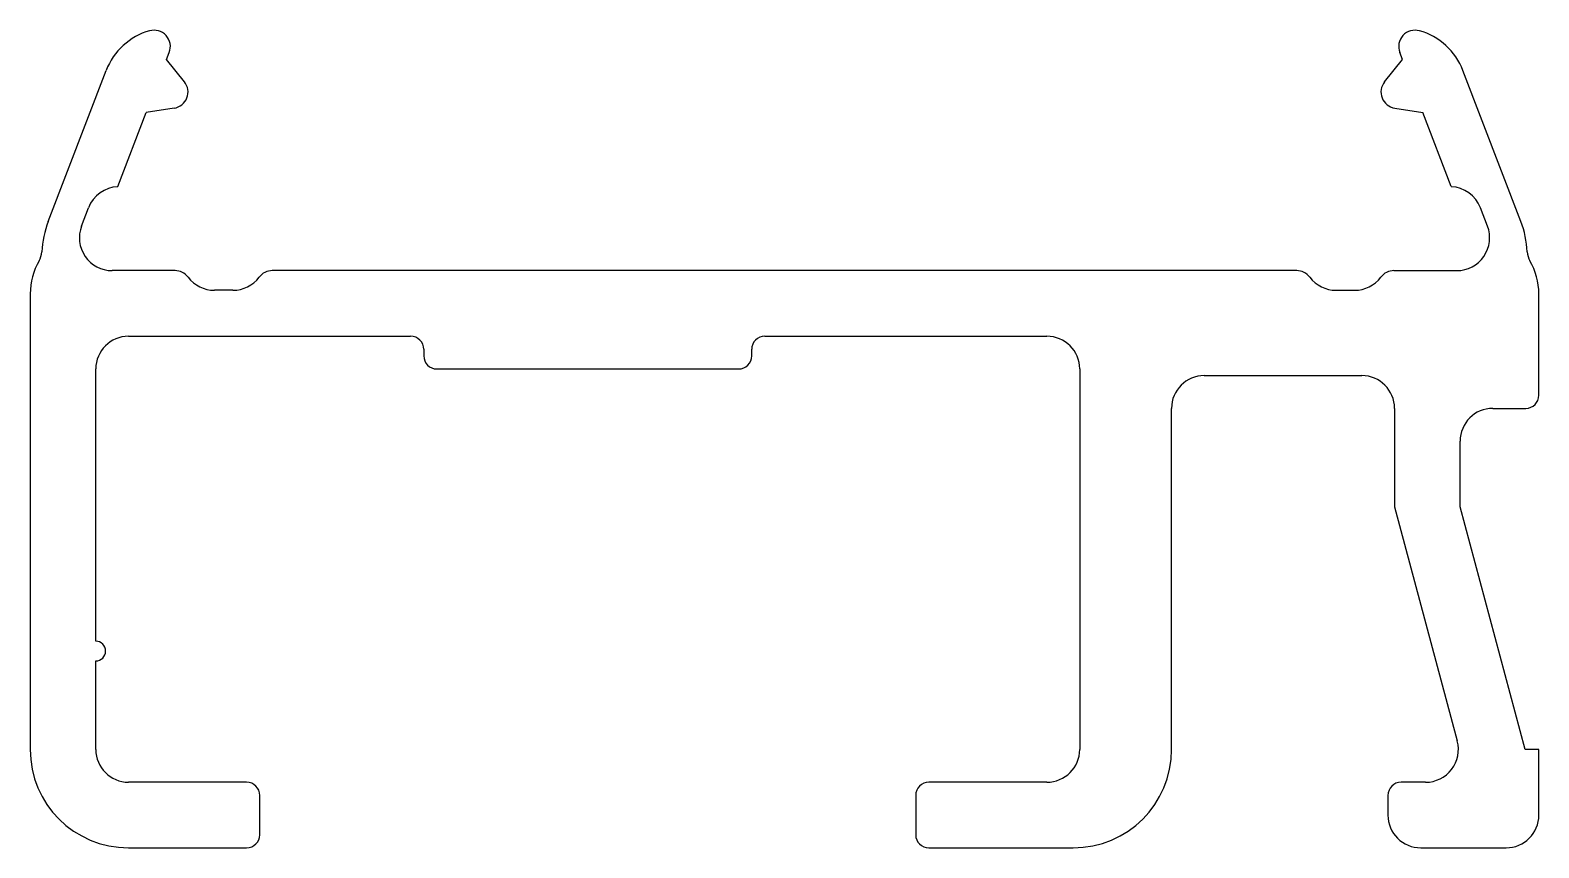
# Model space of a CAD drawing. Extents: x 520.9 to 543.9, y 703 to 715.4.
import ezdxf

# ---------------------------------------------------------------- set-up
doc = ezdxf.new("R2010")
doc.units = 0
doc.layers.get('0').update_dxf_attribs({"linetype": 'CONTINUOUS'})

msp = doc.modelspace()

# ---------------------------------------------------------------- linework, layer by layer
for p, q in [((522.994, 714.971), (523.036, 715.08)), ((541.837, 714.971), (541.795, 715.08)), ((523.267, 714.634), (522.994, 714.971)), ((541.565, 714.634), (541.837, 714.971)), ((521.19, 712.503), (522.074, 714.806)), ((543.641, 712.503), (542.757, 714.806)), ((522.251, 713.034), (522.684, 714.162)), ((523.112, 714.23), (522.684, 714.162)), ((541.72, 714.23), (542.148, 714.162)), ((542.581, 713.034), (542.148, 714.162)), ((521.699, 712.433), (521.806, 712.713)), ((543.132, 712.433), (543.025, 712.713)), ((523.124, 711.754), (522.166, 711.754)), ((540.224, 711.754), (524.607, 711.754)), ((541.707, 711.754), (542.666, 711.754)), ((520.916, 711.399), (520.916, 704.454)), ((524.007, 711.454), (523.724, 711.454)), ((540.824, 711.454), (541.107, 711.454)), ((543.916, 709.854), (543.916, 711.399)), ((522.416, 710.754), (526.716, 710.754)), ((532.116, 710.754), (536.416, 710.754)), ((526.916, 710.554), (526.916, 710.454)), ((531.916, 710.454), (531.916, 710.554)), ((521.916, 706.104), (521.916, 710.254)), ((527.116, 710.254), (531.716, 710.254)), ((536.916, 710.254), (536.916, 704.454)), ((538.816, 710.154), (541.216, 710.154)), ((538.316, 704.454), (538.316, 709.654)), ((541.716, 709.654), (541.716, 708.154)), ((543.216, 709.654), (543.716, 709.654)), ((542.716, 708.154), (542.716, 709.154)), ((541.716, 708.154), (542.672, 704.584)), ((543.707, 704.454), (542.716, 708.154)), ((521.916, 704.454), (521.916, 705.804)), ((543.916, 704.454), (543.707, 704.454)), ((543.916, 703.454), (543.916, 704.454)), ((524.216, 703.954), (522.416, 703.954)), ((536.416, 703.954), (534.616, 703.954)), ((542.189, 703.954), (541.816, 703.954)), ((524.416, 703.154), (524.416, 703.754)), ((534.416, 703.754), (534.416, 703.154)), ((541.616, 703.754), (541.616, 703.454)), ((522.416, 702.954), (524.216, 702.954)), ((534.616, 702.954), (536.816, 702.954)), ((542.116, 702.954), (543.416, 702.954))]:
    msp.add_line(p, q)
for centre, radius, start, end in [((523.008, 714.448), 1, 105.8699, 159), ((522.803, 715.169), 0.25, 339, 105.8699), ((542.029, 715.169), 0.25, 74.1301, 201), ((541.824, 714.448), 1, 21, 74.1301), ((523.072, 714.477), 0.25, 279, 39), ((541.759, 714.477), 0.25, 141, 261), ((522.273, 712.534), 0.5, 92.5782, 159), ((542.558, 712.534), 0.5, 21, 87.4218), ((522.591, 711.966), 1.5, 159, 177.1918), ((522.166, 712.254), 0.5, 159, 270), ((542.666, 712.254), 0.5, 270, 21), ((542.241, 711.966), 1.5, 2.8082, 21), ((521.916, 711.399), 1, 149.7417, 180), ((520.793, 712.054), 0.3, 329.7417, 357.1918), ((544.039, 712.054), 0.3, 182.8082, 210.2583), ((542.916, 711.399), 1, 0, 30.2583), ((523.124, 711.504), 0.25, 36.8699, 90), ((523.724, 711.954), 0.5, 216.8699, 270), ((524.007, 711.954), 0.5, 270, 323.1301), ((524.607, 711.504), 0.25, 90, 143.1301), ((540.224, 711.504), 0.25, 36.8699, 90), ((540.824, 711.954), 0.5, 216.8699, 270), ((541.107, 711.954), 0.5, 270, 323.1301), ((541.707, 711.504), 0.25, 90, 143.1301), ((522.416, 710.254), 0.5, 90, 180), ((526.716, 710.554), 0.2, 0, 90), ((532.116, 710.554), 0.2, 90, 180), ((536.416, 710.254), 0.5, 0, 90), ((527.116, 710.454), 0.2, 180, 270), ((531.716, 710.454), 0.2, 270, 0), ((538.816, 709.654), 0.5, 90, 180), ((541.216, 709.654), 0.5, 0, 90), ((543.716, 709.854), 0.2, 270, 360), ((543.216, 709.154), 0.5, 90, 180), ((521.916, 705.954), 0.15, 270, 90), ((542.189, 704.454), 0.5, 270, 15), ((522.416, 704.454), 1.5, 180, 270), ((522.416, 704.454), 0.5, 180, 270), ((536.416, 704.454), 0.5, 270, 0), ((536.816, 704.454), 1.5, 270, 0), ((524.216, 703.754), 0.2, 0, 90), ((534.616, 703.754), 0.2, 90, 180), ((541.816, 703.754), 0.2, 90, 180), ((542.116, 703.454), 0.5, 180, 270), ((543.416, 703.454), 0.5, 270, 0), ((524.216, 703.154), 0.2, 270, 360), ((534.616, 703.154), 0.2, 180, 270)]:
    msp.add_arc(centre, radius, start, end)

doc.saveas('drawing.dxf')
